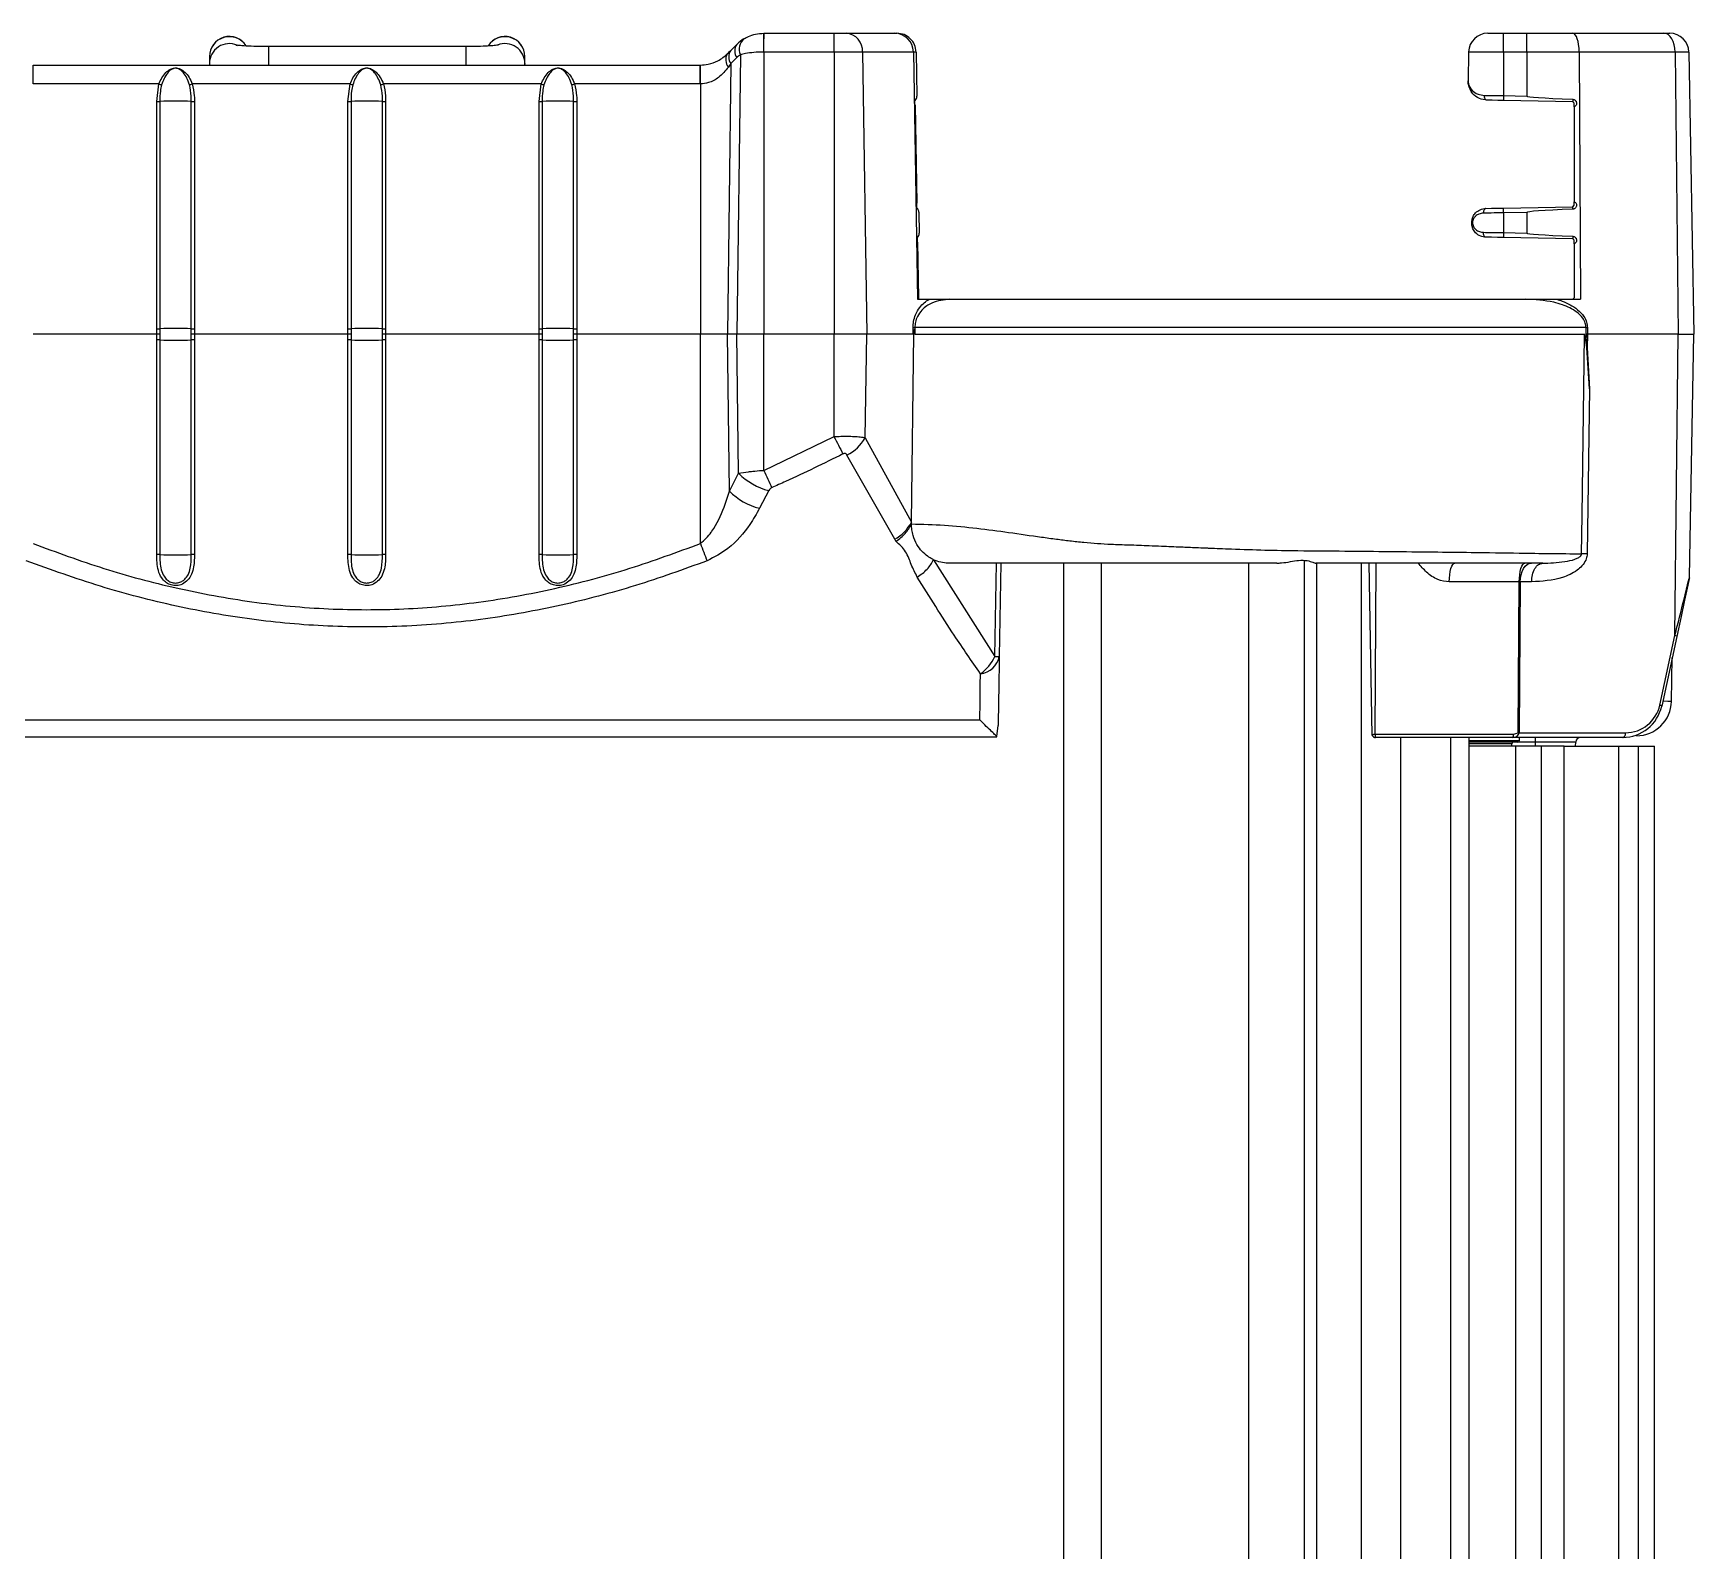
# Model space of a CAD drawing. Extents: x 7 to 135, y 1 to 99.
# Drawn here: x 56.15 to 61.36, y 25.24 to 30.01 of the extents above; entities that cross this region are included whole.
import ezdxf

# ---------------------------------------------------------------- set-up
doc = ezdxf.new("R2010")
doc.units = 0
doc.header["$MEASUREMENT"] = 0
doc.layers.add('OBJECT', color=7, linetype='CONTINUOUS')

msp = doc.modelspace()

# ---------------------------------------------------------------- linework, layer by layer
at = {"layer": 'OBJECT'}
for p, q in [((58.3389, 29.9525), (58.3576, 29.9712)), ((58.4425, 30.0064), (58.443, 30.0064)), ((58.443, 29.9474), (58.443, 30.0064)), ((58.443, 30.0064), (58.6628, 30.0064)), ((58.6628, 29.9474), (58.6628, 30.0064)), ((58.6628, 30.0064), (58.7009, 30.0064)), ((58.7009, 30.0064), (58.8528, 30.0064)), ((58.8528, 30.0064), (58.8602, 30.0064)), ((60.7147, 30.0064), (60.7643, 30.0064)), ((60.7643, 29.9474), (60.7643, 30.0064)), ((60.7643, 30.0064), (60.8372, 30.0064)), ((60.8372, 30.0064), (60.9817, 30.0064)), ((60.9817, 30.0064), (61.2675, 30.0064)), ((61.2675, 30.0064), (61.2858, 30.0064)), ((56.7026, 29.9335), (56.7026, 29.9331)), ((56.7026, 29.9331), (56.7026, 29.9114)), ((57.5076, 29.9644), (56.8876, 29.9644)), ((56.8876, 29.9644), (56.8876, 29.9064)), ((57.5076, 29.9644), (57.5076, 29.9064)), ((57.6926, 29.9331), (57.6926, 29.9335)), ((57.6926, 29.9114), (57.6926, 29.9331)), ((58.3576, 29.9298), (58.3389, 29.9111)), ((58.369, 29.9387), (58.3581, 29.0614)), ((58.443, 29.9474), (58.4418, 29.9474)), ((58.443, 29.9474), (58.443, 29.0614)), ((58.6628, 29.9474), (58.443, 29.9474)), ((58.6628, 29.9474), (58.6628, 29.0614)), ((58.7522, 29.9474), (58.6628, 29.9474)), ((58.7522, 29.9474), (58.7655, 29.0614)), ((58.9119, 29.9474), (58.7522, 29.9474)), ((58.9119, 29.9474), (58.9253, 29.1714)), ((58.9203, 29.9474), (58.9119, 29.9474)), ((58.9203, 29.9474), (58.9227, 29.8086)), ((60.6547, 29.9474), (60.6532, 29.8572)), ((60.7643, 29.9474), (60.6547, 29.9474)), ((60.7643, 29.9474), (60.7643, 29.8105)), ((60.8372, 29.9474), (60.7643, 29.9474)), ((61.0016, 29.9474), (60.8372, 29.9474)), ((60.8372, 29.9474), (60.8372, 29.8092)), ((61.0016, 29.9474), (61.0061, 29.1714)), ((61.3027, 29.9474), (61.0016, 29.9474)), ((61.3027, 29.9474), (61.3118, 29.0614)), ((61.3458, 29.9474), (61.3027, 29.9474)), ((61.3458, 29.9474), (61.3457, 29.9513)), ((61.3458, 29.9474), (61.3613, 29.0614)), ((56.1495, 29.8474), (56.1495, 29.9064)), ((56.1495, 29.9064), (58.2431, 29.9064)), ((56.7026, 29.9114), (56.7026, 29.9064)), ((56.7026, 29.9114), (56.7026, 29.9095)), ((57.6926, 29.9114), (57.6925, 29.9095)), ((57.6926, 29.9064), (57.6926, 29.9114)), ((58.2431, 29.8474), (58.2431, 29.9064)), ((58.3389, 29.9111), (58.3284, 29.0614)), ((58.3389, 29.9111), (58.3313, 29.9001)), ((56.5438, 29.8474), (56.1495, 29.8474)), ((56.5371, 29.7924), (56.5438, 29.8474)), ((57.1438, 29.8474), (56.6488, 29.8474)), ((57.1371, 29.7924), (57.1438, 29.8474)), ((57.7438, 29.8474), (57.2488, 29.8474)), ((57.7371, 29.7924), (57.7438, 29.8474)), ((58.2431, 29.8474), (57.8488, 29.8474)), ((58.2436, 29.8474), (58.2436, 29.0614)), ((56.5371, 29.0788), (56.5371, 29.7924)), ((56.547, 29.7926), (56.547, 29.079)), ((56.6456, 29.079), (56.6456, 29.7926)), ((56.6554, 29.7924), (56.6554, 29.0788)), ((57.1371, 29.0788), (57.1371, 29.7924)), ((57.147, 29.7926), (57.147, 29.079)), ((57.2456, 29.079), (57.2456, 29.7926)), ((57.2554, 29.7924), (57.2554, 29.0788)), ((57.7371, 29.0788), (57.7371, 29.7924)), ((57.747, 29.7926), (57.747, 29.079)), ((57.8456, 29.079), (57.8456, 29.7926)), ((57.8554, 29.7924), (57.8554, 29.0788)), ((58.9172, 29.7804), (58.9226, 29.4726)), ((60.9814, 29.7914), (60.764, 29.7952)), ((60.7643, 29.8105), (60.8372, 29.8092)), ((60.9863, 29.7864), (60.9814, 29.7914)), ((60.9863, 29.7756), (60.9863, 29.4776)), ((60.764, 29.4575), (60.9814, 29.4613)), ((60.9814, 29.4613), (60.9863, 29.4663)), ((58.9291, 29.4446), (58.9302, 29.3786)), ((60.8372, 29.444), (60.7643, 29.4427)), ((60.7643, 29.4427), (60.7643, 29.3805)), ((60.8372, 29.444), (60.8372, 29.3792)), ((58.9247, 29.3504), (58.9277, 29.1764)), ((60.9814, 29.3614), (60.764, 29.3652)), ((60.7643, 29.3805), (60.8372, 29.3792)), ((60.9863, 29.3564), (60.9814, 29.3614)), ((60.9863, 29.3456), (60.9863, 29.1764)), ((58.9253, 29.1714), (58.9613, 29.1714)), ((58.9277, 29.1764), (58.9281, 29.1714)), ((59.0265, 29.1714), (60.8332, 29.1714)), ((60.9314, 29.1714), (61.0061, 29.1714)), ((60.9863, 29.1764), (60.9813, 29.1714)), ((58.9114, 29.0614), (58.9112, 29.0829)), ((61.023, 29.0829), (58.9167, 29.0829)), ((58.9167, 29.0829), (58.917, 29.0614)), ((61.0233, 29.0614), (61.023, 29.0829)), ((61.0274, 29.0829), (61.0277, 29.0614)), ((56.5371, 29.0614), (56.149, 29.0614)), ((56.5371, 29.0614), (56.5371, 29.0788)), ((56.5371, 29.0439), (56.5371, 29.0614)), ((56.5371, 28.3703), (56.5371, 29.0439)), ((56.547, 29.079), (56.547, 29.0614)), ((56.547, 29.0614), (56.547, 29.0438)), ((56.547, 29.0438), (56.547, 28.3702)), ((56.6455, 29.0614), (56.6456, 29.079)), ((56.6456, 29.0438), (56.6455, 29.0614)), ((56.6456, 28.3702), (56.6456, 29.0438)), ((56.6554, 29.0788), (56.6554, 29.0614)), ((56.6554, 29.0614), (56.6554, 29.0439)), ((57.1371, 29.0614), (56.6554, 29.0614)), ((56.6554, 29.0439), (56.6554, 28.3703)), ((57.1371, 29.0614), (57.1371, 29.0788)), ((57.1371, 29.0439), (57.1371, 29.0614)), ((57.1371, 28.3703), (57.1371, 29.0439)), ((57.147, 29.079), (57.147, 29.0614)), ((57.147, 29.0614), (57.147, 29.0438)), ((57.147, 29.0438), (57.147, 28.3702)), ((57.2455, 29.0614), (57.2456, 29.079)), ((57.2456, 29.0438), (57.2455, 29.0614)), ((57.2456, 28.3702), (57.2456, 29.0438)), ((57.2554, 29.0788), (57.2554, 29.0614)), ((57.2554, 29.0614), (57.2554, 29.0439)), ((57.7371, 29.0614), (57.2554, 29.0614)), ((57.2554, 29.0439), (57.2554, 28.3703)), ((57.7371, 29.0614), (57.7371, 29.0788)), ((57.7371, 29.0439), (57.7371, 29.0614)), ((57.7371, 28.3703), (57.7371, 29.0439)), ((57.747, 29.079), (57.747, 29.0614)), ((57.747, 29.0614), (57.747, 29.0438)), ((57.747, 29.0438), (57.747, 28.3702)), ((57.8455, 29.0614), (57.8456, 29.079)), ((57.8456, 29.0438), (57.8455, 29.0614)), ((57.8456, 28.3702), (57.8456, 29.0438)), ((57.8554, 29.0788), (57.8554, 29.0614)), ((57.8554, 29.0614), (57.8554, 29.0439)), ((58.2436, 29.0614), (57.8554, 29.0614)), ((57.8554, 29.0439), (57.8554, 28.3703)), ((58.2436, 28.4048), (58.2436, 29.0614)), ((58.3284, 29.0614), (58.2436, 29.0614)), ((58.3581, 29.0614), (58.3284, 29.0614)), ((58.3345, 28.5696), (58.3284, 29.0614)), ((58.443, 29.0614), (58.3581, 29.0614)), ((58.3635, 28.6252), (58.3581, 29.0614)), ((58.6628, 29.0614), (58.443, 29.0614)), ((58.443, 28.6344), (58.443, 29.0614)), ((58.6628, 28.7403), (58.6628, 29.0614)), ((58.7655, 29.0614), (58.6628, 29.0614)), ((58.7606, 28.7368), (58.7655, 29.0614)), ((58.9114, 29.0614), (58.7655, 29.0614)), ((58.917, 29.0614), (61.0185, 29.0614)), ((61.0277, 29.0614), (61.0271, 29.0186)), ((61.3118, 29.0614), (61.0277, 29.0614)), ((61.3021, 28.1165), (61.3118, 29.0614)), ((61.3118, 29.0614), (61.3613, 29.0614)), ((61.348, 28.2996), (61.3613, 29.0614)), ((61.0271, 29.0186), (61.0337, 28.8901)), ((61.0337, 28.8901), (61.0267, 28.3728)), ((58.443, 28.6344), (58.6628, 28.7403)), ((58.7606, 28.7368), (58.9062, 28.4723)), ((58.8532, 28.4182), (58.7035, 28.6826)), ((58.3345, 28.5696), (58.3635, 28.6252)), ((58.4584, 28.571), (58.429, 28.5154)), ((58.9061, 28.4662), (58.9062, 28.4723)), ((58.8573, 28.412), (58.8532, 28.4182)), ((58.9751, 28.354), (59.1672, 28.0505)), ((59.1672, 28.0505), (59.1723, 28.3434)), ((59.1867, 28.3434), (59.1816, 28.0505)), ((59.3837, 12.7794), (59.3837, 28.3434)), ((59.502, 12.7794), (59.502, 28.3434)), ((59.9644, 13.4161), (59.9644, 28.3434)), ((60.1394, 13.5218), (60.1394, 28.3514)), ((60.1781, 13.5061), (60.1781, 28.3434)), ((60.3188, 12.7794), (60.3188, 28.3434)), ((60.3418, 28.3434), (60.3512, 27.8027)), ((60.3616, 27.8062), (60.3644, 28.3434)), ((60.8135, 28.2844), (60.5939, 28.2844)), ((60.8097, 27.8111), (60.8135, 28.2844)), ((60.8164, 28.2844), (60.8127, 27.8111)), ((60.8522, 28.2844), (60.8164, 28.2844)), ((61.2547, 27.8978), (61.3021, 28.1165)), ((61.308, 28.1136), (61.2605, 27.8949)), ((61.2912, 27.9094), (61.2936, 28.0473)), ((55.2718, 27.8514), (59.1207, 27.8514)), ((59.1736, 27.7995), (59.1779, 27.8342)), ((55.2301, 27.7979), (59.1724, 27.7979)), ((55.2314, 27.7977), (59.1702, 27.7977)), ((60.3616, 27.8062), (60.7952, 27.8062)), ((60.7922, 27.7964), (60.3621, 27.7964)), ((60.4418, 12.7794), (60.4418, 27.7964)), ((60.5989, 12.7794), (60.5989, 27.7964)), ((60.6567, 12.7794), (60.6567, 27.7964)), ((60.6567, 27.7864), (60.8143, 27.7864)), ((60.8093, 27.7814), (60.6567, 27.7814)), ((61.1384, 27.7964), (60.7922, 27.7964)), ((60.7952, 27.8062), (60.8097, 27.8111)), ((60.8642, 27.7819), (60.8115, 27.7819)), ((60.8127, 27.8111), (61.1472, 27.8111)), ((60.8143, 27.7864), (60.8143, 27.7964)), ((60.9908, 27.7819), (60.8642, 27.7819)), ((60.8642, 27.7694), (60.8642, 27.7819)), ((60.9904, 27.7694), (60.9908, 27.7819)), ((60.7907, 27.7766), (60.6567, 27.7766)), ((60.8032, 27.7694), (60.6567, 27.7694)), ((60.7904, 27.7694), (60.7907, 27.7766)), ((60.8032, 12.7894), (60.8032, 27.7694)), ((60.8838, 27.7694), (60.8032, 27.7694)), ((60.8838, 12.7894), (60.8838, 27.7694)), ((60.954, 27.7694), (60.8838, 27.7694)), ((60.954, 12.7894), (60.954, 27.7694)), ((60.954, 27.7694), (61.1257, 27.7694)), ((61.1257, 12.7894), (61.1257, 27.7694)), ((61.1257, 27.7694), (61.188, 27.7694)), ((61.188, 12.7894), (61.188, 27.7694)), ((61.188, 27.7694), (61.238, 27.7694)), ((61.238, 12.7894), (61.238, 27.7694))]:
    msp.add_line(p, q, dxfattribs=at)
at = {"layer": 'OBJECT', "flags": 128}
for points in [[(61.3027, 29.9474), (61.3019, 29.959), (61.2999, 29.97), (61.2966, 29.9802), (61.2922, 29.9892), (61.2869, 29.9965), (61.2808, 30.0019), (61.2743, 30.0052), (61.2675, 30.0064)], [(58.3279, 29.9415), (58.3317, 29.9453), (58.3353, 29.9489), (58.3389, 29.9525)], [(58.2436, 29.8474), (58.2435, 29.859), (58.2435, 29.87), (58.2435, 29.8802), (58.2434, 29.8892), (58.2434, 29.8965), (58.2434, 29.9019), (58.2434, 29.9052), (58.2434, 29.9064)], [(60.7121, 29.7961), (60.7105, 29.7965), (60.709, 29.7974), (60.7077, 29.7988), (60.7065, 29.8007), (60.7055, 29.803), (60.7048, 29.8056), (60.7044, 29.8085), (60.7043, 29.8114)], [(60.764, 29.7952), (60.7459, 29.7956), (60.7284, 29.7959), (60.7121, 29.7961)], [(60.7086, 29.4565), (60.7071, 29.4562), (60.7056, 29.4554), (60.7043, 29.454), (60.7031, 29.4522), (60.7022, 29.4499), (60.7014, 29.4474), (60.701, 29.4446), (60.7009, 29.4418)], [(60.7086, 29.4565), (60.726, 29.4568), (60.7446, 29.4571), (60.764, 29.4575)], [(60.7086, 29.3662), (60.7071, 29.3665), (60.7056, 29.3674), (60.7042, 29.3688), (60.7031, 29.3707), (60.7021, 29.3731), (60.7014, 29.3757), (60.701, 29.3785), (60.701, 29.3815)], [(60.764, 29.3652), (60.7447, 29.3656), (60.726, 29.3659), (60.7086, 29.3662)], [(58.9062, 28.4723), (58.9135, 29.0614), (58.9137, 29.0763)], [(61.0092, 28.3728), (61.0108, 28.4928), (61.0173, 28.9727), (61.0185, 29.0614)], [(60.5939, 28.2844), (60.5943, 28.296), (60.5953, 28.307), (60.597, 28.3172), (60.5992, 28.3262), (60.6019, 28.3335), (60.6049, 28.3389), (60.6082, 28.3422), (60.6116, 28.3434)], [(60.8135, 28.2844), (60.8139, 28.296), (60.8149, 28.307), (60.8166, 28.3172), (60.8188, 28.3262), (60.8214, 28.3335), (60.8244, 28.3389), (60.8277, 28.3422), (60.8311, 28.3434)], [(60.8164, 28.2844), (60.8172, 28.296), (60.8193, 28.307), (60.8226, 28.3172), (60.8269, 28.3262), (60.8323, 28.3335), (60.8383, 28.3389), (60.8449, 28.3422), (60.8517, 28.3434)], [(61.3476, 28.2967), (61.3459, 28.2887), (61.3408, 28.2652), (61.3325, 28.227), (61.3214, 28.1758), (61.308, 28.1136)], [(61.2912, 27.9094), (61.2881, 27.9095), (61.2793, 27.9096), (61.2658, 27.9099), (61.2638, 27.9099)], [(60.7952, 27.8062), (60.7951, 27.8043), (60.7949, 27.8024), (60.7947, 27.8007), (60.7943, 27.7992), (60.7938, 27.798), (60.7933, 27.7971), (60.7928, 27.7965), (60.7922, 27.7964)], [(61.1384, 27.7964), (61.1401, 27.7966), (61.1417, 27.7975), (61.1432, 27.7988), (61.1446, 27.8007), (61.1457, 27.8029), (61.1465, 27.8054), (61.147, 27.8082), (61.1472, 27.8111)]]:
    msp.add_lwpolyline(points, dxfattribs=at)
at = {"layer": 'OBJECT'}
for centre, radius, start, end in [((56.7651, 29.9335), 0.0625, 32.5039, 180), ((56.7651, 29.9329), 0.0625, 33.0728, 179.8484), ((56.765, 29.9112), 0.0625, 66.8411, 179.8562), ((57.6301, 29.9335), 0.0625, 0, 147.6242), ((57.63, 29.9329), 0.0625, 0.1516, 147.0221), ((57.6301, 29.9112), 0.0625, 0.1175, 111.7774), ((58.3875, 29.9505), 0.0364, 145.3295, 214.6884), ((58.4425, 29.8864), 0.12, 121.225, 135), ((58.4083, 29.9563), 0.043, 130.5531, 204.0699), ((59.7474, 29.962), 1.3056, 178.0518, 180.6392), ((58.6963, 29.9505), 0.056, 356.7838, 85.2971), ((60.7147, 29.9464), 0.06, 90, 179), ((61.2858, 29.9464), 0.06, 1, 90), ((58.3588, 29.9232), 0.0359, 149.3473, 219.9081), ((58.3688, 29.9318), 0.0364, 145.33, 214.6878), ((58.4001, 29.8874), 0.06, 121.225, 135), ((58.2431, 30.0264), 0.12, 270, 270.1592), ((56.6442, 30.1378), 0.3073, 250.916, 252.6341), ((56.5483, 30.1378), 0.3073, 287.3659, 289.084), ((57.2443, 30.1381), 0.3076, 250.9167, 252.6333), ((57.1484, 30.1375), 0.307, 287.3652, 289.0848), ((57.8443, 30.1381), 0.3076, 250.9167, 252.6333), ((57.7484, 30.1375), 0.307, 287.3652, 289.0848), ((58.2431, 30.0274), 0.18, 270, 270.1592), ((56.539, 29.9996), 0.2072, 269.4816, 272.2091), ((56.5963, 28.3473), 1.4461, 88.0463, 91.9537), ((56.6536, 29.9996), 0.2072, 267.791, 270.5183), ((57.139, 29.9996), 0.2072, 269.4816, 272.2091), ((57.1963, 28.3473), 1.4461, 88.0463, 91.9537), ((57.2536, 29.9996), 0.2072, 267.7909, 270.5183), ((57.739, 29.9996), 0.2072, 269.4816, 272.2092), ((57.7963, 28.3473), 1.4461, 88.0463, 91.9537), ((57.8536, 29.9996), 0.2072, 267.791, 270.5183), ((75.5533, 29.5493), 14.7913, 178.98815, 179.04727), ((64.8624, 29.7295), 3.8815, 178.975, 179.0861), ((47.9209, 29.2221), 12.8453, 0.9843, 1.05004), ((56.1993, 29.3717), 4.7829, 0.9884, 1.0732), ((75.486, 29.1204), 14.724, 178.98801, 179.0474), ((64.8315, 29.3), 3.8506, 178.9743, 179.0862), ((58.9139, 29.4819), 0.399, 269.6034, 270.3966), ((61.0252, 29.4486), 0.3657, 269.6555, 270.3445), ((56.5391, 29.2781), 0.1993, 269.428, 272.2627), ((56.539, 28.8367), 0.2072, 87.7909, 90.5184), ((56.5963, 27.6337), 1.4461, 88.0463, 91.9537), ((56.5963, 30.489), 1.4461, 268.0463, 271.9537), ((56.6534, 29.2782), 0.1993, 267.7374, 270.5719), ((56.6536, 28.8367), 0.2072, 89.4817, 92.209), ((57.1391, 29.2781), 0.1993, 269.428, 272.2627), ((57.139, 28.8367), 0.2072, 87.7909, 90.5184), ((57.1963, 27.6337), 1.4461, 88.0463, 91.9537), ((57.1963, 30.489), 1.4461, 268.0463, 271.9537), ((57.2534, 29.2782), 0.1993, 267.7374, 270.5719), ((57.2536, 28.8367), 0.2072, 89.4817, 92.2091), ((57.7391, 29.2781), 0.1993, 269.428, 272.2628), ((57.739, 28.8368), 0.2072, 87.7908, 90.5184), ((57.7963, 27.6337), 1.4461, 88.0463, 91.9537), ((57.7963, 30.489), 1.4461, 268.0463, 271.9537), ((57.8534, 29.2782), 0.1994, 267.7374, 270.5718), ((57.8536, 28.8367), 0.2072, 89.4817, 92.209), ((67.4924, 33.2981), 9.9366, 207.30239, 207.65448), ((58.6451, 28.8014), 0.1324, 296.1943, 330.7873), ((58.5114, 28.774), 0.2098, 225.1883, 255.3828), ((68.8357, 33.2739), 11.3813, 204.05718, 204.3562), ((58.4824, 28.7181), 0.2096, 225.1203, 255.2629), ((58.7909, 28.532), 0.1298, 298.6802, 332.6177), ((70.148, 33.0395), 12.7749, 201.27235, 201.53333), ((56.5391, 28.171), 0.1993, 87.7373, 90.572), ((56.5963, 29.8154), 1.4461, 268.0463, 271.9537), ((56.6534, 28.171), 0.1993, 89.4281, 92.2626), ((57.1391, 28.171), 0.1993, 87.7373, 90.572), ((57.1963, 29.8154), 1.4461, 268.0463, 271.9537), ((57.2534, 28.171), 0.1993, 89.4281, 92.2626), ((57.7391, 28.171), 0.1993, 87.7372, 90.572), ((57.7963, 29.8154), 1.4461, 268.0463, 271.9537), ((57.8534, 28.171), 0.1994, 89.4282, 92.2626), ((61.333, 28.2999), 0.015, 347.77, 359), ((61.3008, 28.1067), 0.00992, 44.2557, 82.6971), ((59.0518, 28.1004), 0.1257, 304.0669, 336.587), ((59.115, 28.0639), 0.068, 276.1518, 348.5932), ((59.1744, 28.3632), 0.3128, 268.6762, 271.3238), ((61.1384, 27.9214), 0.125, 270, 347.77), ((61.1472, 27.9211), 0.11, 270, 347.77), ((61.1812, 27.9114), 0.11, 270, 359), ((61.2535, 27.888), 0.0099, 44.2402, 82.7494), ((60.7957, 27.7764), 0.005, 90, 177), ((60.8093, 27.7864), 0.005, 270, 0), ((60.8112, 28.1916), 0.3805, 269.7793, 270.2207), ((60.6594, 27.7854), 0.2048, 359.0096, 3.0613), ((60.9283, 27.7968), 0.015, 181, 182), ((60.9256, 27.7967), 0.0123, 180.9209, 182.1478), ((61.0058, 27.7814), 0.015, 90, 178)]:
    msp.add_arc(centre, radius, start, end, dxfattribs=at)
for centre, major_axis, ratio, start_param, end_param in [((58.8528, 29.9464), (0, 0.06), 0.985489, 4.729842, 6.283185), ((60.9817, 29.9464), (0, 0.06), 0.331503, 4.729842, 6.283185), ((58.9078, 29.8034), (0.0112, 0.0137), 0.717761, 4.67048, 5.580074), ((61.8539, 29.7912), (1.0167, -0.018), 0.014749, 3.141856, 3.681169), ((58.914, 29.4493), (-0.0117, 0.0133), 0.717763, 3.844681, 4.753594), ((61.8539, 29.4615), (1.0167, 0.0175), 0.014749, 2.602113, 3.141341), ((58.9153, 29.3734), (0.0112, 0.0137), 0.717761, 4.671349, 5.580074), ((61.8539, 29.3612), (1.0167, -0.018), 0.014749, 3.141856, 3.681063), ((60.8105, 28.2834), (0.01, 0.0005), 0.094651, 0.93715, 1.266461), ((60.792, 27.8114), (0.0207, -0.0003), 0.726184, 4.734756, 6.288099)]:
    msp.add_ellipse(centre, major_axis=major_axis, ratio=ratio, start_param=start_param, end_param=end_param, dxfattribs=at)
for points, knots in [([(56.8876, 29.9644), (56.8811, 29.9644), (56.8622, 29.9645), (56.8322, 29.9653), (56.8048, 29.9669), (56.79, 29.9684), (56.7851, 29.9693), (56.7857, 29.9692), (56.7874, 29.9689), (56.7893, 29.9681), (56.7893, 29.9681)], [0, 0, 0, 0, 0.122438, 0.357246, 0.589294, 0.773705, 0.873863, 0.943173, 0.999435, 1, 1, 1, 1]), ([(57.6095, 29.9692), (57.6096, 29.9692), (57.61, 29.9693), (57.6074, 29.9688), (57.5995, 29.9678), (57.5818, 29.9663), (57.5539, 29.965), (57.527, 29.9644), (57.5112, 29.9644), (57.5076, 29.9644)], [0, 0, 0, 0, 0.009058, 0.09706, 0.230847, 0.427282, 0.667618, 0.923653, 1, 1, 1, 1]), ([(58.3803, 29.989), (58.3848, 29.9915), (58.3959, 29.9976), (58.4169, 30.0047), (58.4338, 30.0058), (58.4425, 30.0064)], [0, 0, 0, 0, 0.245831, 0.611232, 1, 1, 1, 1]), ([(58.9203, 29.9474), (58.9193, 29.9552), (58.9172, 29.9707), (58.9033, 29.9901), (58.8836, 30.0037), (58.8681, 30.0055), (58.8603, 30.0064)], [0, 0, 0, 0, 0.250008, 0.500001, 0.749997, 1, 1, 1, 1]), ([(60.8372, 29.9474), (60.8372, 29.9552), (60.8372, 29.9707), (60.8372, 29.9901), (60.8372, 30.0037), (60.8372, 30.0055), (60.8372, 30.0064)], [0, 0, 0, 0, 0.250006, 0.500012, 0.749999, 1, 1, 1, 1]), ([(58.2434, 29.9064), (58.2516, 29.9069), (58.2717, 29.9083), (58.3028, 29.9201), (58.3189, 29.9338), (58.3279, 29.9415)], [0, 0, 0, 0, 0.2314319, 0.5647069, 1, 1, 1, 1]), ([(58.4418, 29.9474), (58.4316, 29.9471), (58.4115, 29.9466), (58.3866, 29.9429), (58.3741, 29.9399), (58.369, 29.9387)], [0, 0, 0, 0, 0.377152, 0.741769, 1, 1, 1, 1]), ([(56.5438, 29.8474), (56.5467, 29.8538), (56.5528, 29.8671), (56.5651, 29.883), (56.5764, 29.892), (56.5863, 29.8961), (56.5927, 29.8974), (56.5987, 29.8974), (56.6051, 29.8964), (56.6148, 29.8928), (56.6265, 29.8839), (56.6392, 29.8683), (56.6455, 29.8544), (56.6488, 29.8474)], [0, 0, 0, 0, 0.128459, 0.265198, 0.392988, 0.437147, 0.483316, 0.514866, 0.545911, 0.602368, 0.724257, 0.859505, 1, 1, 1, 1]), ([(56.64, 29.8445), (56.6373, 29.8519), (56.6322, 29.8661), (56.6216, 29.8823), (56.612, 29.8915), (56.6038, 29.8953), (56.5984, 29.8964), (56.5934, 29.8963), (56.59, 29.8955), (56.5864, 29.8942), (56.5795, 29.8907), (56.5701, 29.8813), (56.5599, 29.865), (56.5549, 29.8512), (56.5525, 29.8445)], [0, 0, 0, 0, 0.147739, 0.286547, 0.407209, 0.459794, 0.487158, 0.514362, 0.551097, 0.555602, 0.597246, 0.724145, 0.86479, 1, 1, 1, 1]), ([(57.1438, 29.8474), (57.1467, 29.8538), (57.1528, 29.8671), (57.1651, 29.883), (57.1764, 29.892), (57.1863, 29.8961), (57.1927, 29.8974), (57.1987, 29.8974), (57.2051, 29.8964), (57.2148, 29.8928), (57.2265, 29.8839), (57.2392, 29.8683), (57.2455, 29.8544), (57.2488, 29.8474)], [0, 0, 0, 0, 0.12846, 0.265199, 0.392988, 0.437147, 0.483316, 0.514865, 0.545911, 0.602369, 0.724257, 0.859505, 1, 1, 1, 1]), ([(57.24, 29.8445), (57.2373, 29.8519), (57.2322, 29.8661), (57.2216, 29.8823), (57.212, 29.8915), (57.2038, 29.8953), (57.1984, 29.8964), (57.1934, 29.8963), (57.19, 29.8955), (57.1864, 29.8942), (57.1795, 29.8907), (57.1701, 29.8813), (57.1599, 29.865), (57.1549, 29.8512), (57.1525, 29.8445)], [0, 0, 0, 0, 0.147739, 0.286547, 0.407208, 0.459794, 0.487158, 0.514363, 0.551096, 0.555603, 0.597246, 0.724145, 0.86479, 1, 1, 1, 1]), ([(57.7438, 29.8474), (57.7467, 29.8538), (57.7528, 29.8671), (57.7651, 29.883), (57.7764, 29.892), (57.7863, 29.8961), (57.7927, 29.8974), (57.7987, 29.8974), (57.8051, 29.8964), (57.8148, 29.8928), (57.8265, 29.8839), (57.8392, 29.8683), (57.8455, 29.8544), (57.8488, 29.8474)], [0, 0, 0, 0, 0.12846, 0.265199, 0.392989, 0.437148, 0.483316, 0.514866, 0.54591, 0.602369, 0.724258, 0.859505, 1, 1, 1, 1]), ([(57.84, 29.8445), (57.8373, 29.8519), (57.8322, 29.8661), (57.8216, 29.8823), (57.812, 29.8915), (57.8038, 29.8953), (57.7984, 29.8964), (57.7934, 29.8963), (57.79, 29.8955), (57.7864, 29.8942), (57.7795, 29.8907), (57.7701, 29.8813), (57.7599, 29.865), (57.7549, 29.8512), (57.7525, 29.8445)], [0, 0, 0, 0, 0.147739, 0.286547, 0.407208, 0.459794, 0.487158, 0.514363, 0.551096, 0.555602, 0.597246, 0.724145, 0.86479, 1, 1, 1, 1]), ([(58.3313, 29.9001), (58.3219, 29.8886), (58.3054, 29.8683), (58.273, 29.8502), (58.2521, 29.8482), (58.2436, 29.8474)], [0, 0, 0, 0, 0.439142, 0.770765, 1, 1, 1, 1]), ([(56.5525, 29.8445), (56.551, 29.838), (56.547, 29.821), (56.547, 29.8034), (56.547, 29.7926)], [0, 0, 0, 0, 0.382887, 1, 1, 1, 1]), ([(56.6456, 29.7926), (56.6456, 29.7981), (56.6456, 29.8156), (56.6423, 29.8328), (56.64, 29.8445)], [0, 0, 0, 0, 0.318593, 1, 1, 1, 1]), ([(56.6488, 29.8474), (56.6515, 29.8349), (56.6554, 29.8167), (56.6554, 29.7981), (56.6554, 29.7924)], [0, 0, 0, 0, 0.6904, 1, 1, 1, 1]), ([(57.1525, 29.8445), (57.151, 29.838), (57.147, 29.821), (57.147, 29.8034), (57.147, 29.7926)], [0, 0, 0, 0, 0.382887, 1, 1, 1, 1]), ([(57.2456, 29.7926), (57.2456, 29.7981), (57.2456, 29.8156), (57.2423, 29.8328), (57.24, 29.8445)], [0, 0, 0, 0, 0.318593, 1, 1, 1, 1]), ([(57.2488, 29.8474), (57.2515, 29.8349), (57.2554, 29.8167), (57.2554, 29.7981), (57.2554, 29.7924)], [0, 0, 0, 0, 0.6904, 1, 1, 1, 1]), ([(57.7525, 29.8445), (57.751, 29.838), (57.747, 29.821), (57.747, 29.8034), (57.747, 29.7926)], [0, 0, 0, 0, 0.382887, 1, 1, 1, 1]), ([(57.8456, 29.7926), (57.8456, 29.7981), (57.8456, 29.8156), (57.8423, 29.8328), (57.84, 29.8445)], [0, 0, 0, 0, 0.318593, 1, 1, 1, 1]), ([(57.8488, 29.8474), (57.8515, 29.8349), (57.8554, 29.8167), (57.8554, 29.7981), (57.8554, 29.7924)], [0, 0, 0, 0, 0.6904, 1, 1, 1, 1]), ([(60.6532, 29.8572), (60.6532, 29.8571), (60.6532, 29.8566), (60.6532, 29.8536), (60.6544, 29.843), (60.6625, 29.828), (60.6813, 29.8144), (60.6972, 29.8123), (60.7043, 29.8114)], [0, 0, 0, 0, 0.003431, 0.026391, 0.142295, 0.515112, 0.783764, 1, 1, 1, 1]), ([(60.7121, 29.7961), (60.704, 29.7973), (60.686, 29.8), (60.664, 29.818), (60.6549, 29.8375), (60.6533, 29.8512), (60.6532, 29.855), (60.6532, 29.8565), (60.6532, 29.8571), (60.6532, 29.8572)], [0, 0, 0, 0, 0.222918, 0.492003, 0.859913, 0.946415, 0.979324, 0.996879, 1, 1, 1, 1]), ([(58.9172, 29.7804), (58.9171, 29.7811), (58.917, 29.7824), (58.9169, 29.785), (58.9169, 29.7878), (58.9169, 29.7905), (58.9169, 29.7927), (58.917, 29.7943), (58.9171, 29.7946), (58.9172, 29.7948)], [0, 0, 0, 0, 0.141766, 0.283509, 0.425115, 0.566674, 0.708283, 0.850207, 1, 1, 1, 1]), ([(60.7043, 29.8114), (60.7133, 29.8113), (60.732, 29.811), (60.7532, 29.8107), (60.7643, 29.8105)], [0, 0, 0, 0, 0.480225, 1, 1, 1, 1]), ([(60.9815, 29.799), (60.9829, 29.7988), (60.9856, 29.7984), (60.9892, 29.7961), (60.9919, 29.7929), (60.9933, 29.7889), (60.9934, 29.7847), (60.992, 29.7807), (60.9895, 29.7775), (60.9873, 29.7762), (60.9863, 29.7756)], [0, 0, 0, 0, 0.127202, 0.254407, 0.381572, 0.50863, 0.635615, 0.762569, 0.88954, 1, 1, 1, 1]), ([(60.9863, 29.7756), (60.9863, 29.7776), (60.9863, 29.7809), (60.9863, 29.7836), (60.9863, 29.7852), (60.9863, 29.786), (60.9863, 29.7864), (60.9863, 29.7864)], [0, 0, 0, 0, 0.4455976, 0.7167779, 0.8538235, 0.9910138, 1, 1, 1, 1]), ([(58.9231, 29.4583), (58.923, 29.4584), (58.9229, 29.4587), (58.9228, 29.4602), (58.9226, 29.4624), (58.9225, 29.4651), (58.9225, 29.4679), (58.9225, 29.4706), (58.9225, 29.4719), (58.9226, 29.4726)], [0, 0, 0, 0, 0.142357, 0.284782, 0.427161, 0.569107, 0.710802, 0.852255, 1, 1, 1, 1]), ([(60.7086, 29.3662), (60.7031, 29.3669), (60.6909, 29.3685), (60.6769, 29.3785), (60.6684, 29.391), (60.6648, 29.4024), (60.664, 29.4122), (60.6651, 29.4218), (60.6689, 29.4325), (60.6768, 29.4438), (60.6902, 29.4539), (60.7024, 29.4556), (60.7086, 29.4565)], [0, 0, 0, 0, 0.120903, 0.263874, 0.372965, 0.447257, 0.506914, 0.566519, 0.636798, 0.735127, 0.863719, 1, 1, 1, 1]), ([(60.9863, 29.4776), (60.9875, 29.4769), (60.9898, 29.4754), (60.9923, 29.4719), (60.9934, 29.4679), (60.9932, 29.4637), (60.9916, 29.4598), (60.9888, 29.4567), (60.9853, 29.4547), (60.9827, 29.4544), (60.9815, 29.4542)], [0, 0, 0, 0, 0.1270582, 0.2542011, 0.3812144, 0.5082267, 0.6351829, 0.7621222, 0.8892146, 1, 1, 1, 1]), ([(60.9863, 29.4663), (60.9863, 29.4663), (60.9863, 29.4667), (60.9863, 29.4676), (60.9863, 29.4692), (60.9863, 29.4721), (60.9863, 29.4755), (60.9863, 29.4776)], [0, 0, 0, 0, 0.0089863, 0.1461639, 0.2832319, 0.5544372, 1, 1, 1, 1]), ([(60.7009, 29.4418), (60.6961, 29.4412), (60.6868, 29.44), (60.6768, 29.4335), (60.6707, 29.426), (60.6677, 29.4189), (60.6668, 29.4122), (60.6674, 29.4054), (60.6704, 29.3976), (60.677, 29.3895), (60.6874, 29.383), (60.6967, 29.382), (60.701, 29.3815)], [0, 0, 0, 0, 0.14513, 0.280768, 0.378372, 0.442215, 0.492855, 0.543523, 0.611103, 0.720066, 0.871583, 1, 1, 1, 1]), ([(60.7643, 29.4427), (60.7541, 29.4426), (60.7317, 29.4422), (60.7118, 29.4419), (60.7009, 29.4418)], [0, 0, 0, 0, 0.453626, 1, 1, 1, 1]), ([(58.9247, 29.3504), (58.9246, 29.3511), (58.9246, 29.3524), (58.9245, 29.355), (58.9244, 29.3578), (58.9244, 29.3605), (58.9245, 29.3627), (58.9246, 29.3643), (58.9246, 29.3646), (58.9247, 29.3648)], [0, 0, 0, 0, 0.141621, 0.283366, 0.425056, 0.566442, 0.708084, 0.849965, 1, 1, 1, 1]), ([(60.701, 29.3815), (60.7099, 29.3813), (60.7297, 29.381), (60.7521, 29.3807), (60.7643, 29.3805)], [0, 0, 0, 0, 0.454596, 1, 1, 1, 1]), ([(60.9815, 29.369), (60.9829, 29.3688), (60.9856, 29.3684), (60.9892, 29.3661), (60.9919, 29.3629), (60.9933, 29.3589), (60.9934, 29.3547), (60.992, 29.3507), (60.9895, 29.3475), (60.9873, 29.3462), (60.9863, 29.3456)], [0, 0, 0, 0, 0.127184, 0.254385, 0.38153, 0.508569, 0.635606, 0.76254, 0.889502, 1, 1, 1, 1]), ([(60.9863, 29.3456), (60.9863, 29.3476), (60.9863, 29.3509), (60.9863, 29.3536), (60.9863, 29.3552), (60.9863, 29.356), (60.9863, 29.3564), (60.9863, 29.3564)], [0, 0, 0, 0, 0.445618, 0.716782, 0.853829, 0.991085, 1, 1, 1, 1]), ([(58.9112, 29.0829), (58.9115, 29.0894), (58.9121, 29.1037), (58.9191, 29.1263), (58.935, 29.1532), (58.951, 29.1643), (58.9613, 29.1714)], [0, 0, 0, 0, 0.136597, 0.302554, 0.553078, 1, 1, 1, 1]), ([(59.0265, 29.1714), (59.0075, 29.1695), (58.977, 29.1665), (58.9424, 29.1437), (58.9254, 29.1209), (58.9177, 29.1011), (58.917, 29.0885), (58.9167, 29.0829)], [0, 0, 0, 0, 0.43641, 0.695806, 0.837014, 0.927407, 1, 1, 1, 1]), ([(58.9613, 29.1714), (58.9665, 29.1714), (58.9857, 29.1714), (59.0095, 29.1714), (59.0264, 29.1714), (59.0265, 29.1714)], [0, 0, 0, 0, 0.268858, 0.992219, 1, 1, 1, 1]), ([(61.023, 29.0829), (61.0225, 29.0877), (61.0212, 29.0986), (61.0111, 29.116), (60.9876, 29.1379), (60.9557, 29.1524), (60.902, 29.1681), (60.8629, 29.1699), (60.8332, 29.1714)], [0, 0, 0, 0, 0.052007, 0.118087, 0.227957, 0.453201, 0.585037, 1, 1, 1, 1]), ([(60.8332, 29.1714), (60.8335, 29.1714), (60.8579, 29.1714), (60.8889, 29.1714), (60.9235, 29.1714), (60.9314, 29.1714)], [0, 0, 0, 0, 0.0076924, 0.7741937, 1, 1, 1, 1]), ([(60.9314, 29.1714), (60.937, 29.1695), (60.9595, 29.1621), (60.9899, 29.1466), (61.0149, 29.1211), (61.0255, 29.1009), (61.0268, 29.0885), (61.0274, 29.0829)], [0, 0, 0, 0, 0.136765, 0.552551, 0.76229, 0.893565, 1, 1, 1, 1]), ([(56.547, 29.0614), (56.5469, 29.0614), (56.5467, 29.0614), (56.5457, 29.0614), (56.5435, 29.0614), (56.5405, 29.0614), (56.5383, 29.0614), (56.5371, 29.0614)], [0, 0, 0, 0, 0.047802, 0.277776, 0.51853, 0.759259, 1, 1, 1, 1]), ([(56.6554, 29.0614), (56.6543, 29.0614), (56.652, 29.0614), (56.649, 29.0614), (56.6468, 29.0614), (56.6458, 29.0614), (56.6456, 29.0614), (56.6455, 29.0614)], [0, 0, 0, 0, 0.240741, 0.48147, 0.722224, 0.952198, 1, 1, 1, 1]), ([(57.147, 29.0614), (57.1469, 29.0614), (57.1467, 29.0614), (57.1457, 29.0614), (57.1435, 29.0614), (57.1405, 29.0614), (57.1383, 29.0614), (57.1371, 29.0614)], [0, 0, 0, 0, 0.047801, 0.277779, 0.518524, 0.759261, 1, 1, 1, 1]), ([(57.2554, 29.0614), (57.2543, 29.0614), (57.252, 29.0614), (57.249, 29.0614), (57.2468, 29.0614), (57.2458, 29.0614), (57.2456, 29.0614), (57.2455, 29.0614)], [0, 0, 0, 0, 0.240742, 0.481464, 0.722226, 0.952198, 1, 1, 1, 1]), ([(57.747, 29.0614), (57.7469, 29.0614), (57.7467, 29.0614), (57.7457, 29.0614), (57.7435, 29.0614), (57.7405, 29.0614), (57.7383, 29.0614), (57.7371, 29.0614)], [0, 0, 0, 0, 0.047802, 0.277784, 0.518535, 0.759277, 1, 1, 1, 1]), ([(57.8554, 29.0614), (57.8543, 29.0614), (57.852, 29.0614), (57.849, 29.0614), (57.8468, 29.0614), (57.8458, 29.0614), (57.8456, 29.0614), (57.8455, 29.0614)], [0, 0, 0, 0, 0.240722, 0.481462, 0.722225, 0.952198, 1, 1, 1, 1]), ([(58.9137, 29.0763), (58.9135, 29.0746), (58.9133, 29.0718), (58.9129, 29.0682), (58.9126, 29.0658), (58.9124, 29.0642), (58.9122, 29.0632), (58.912, 29.0624), (58.9118, 29.0619), (58.9117, 29.0616), (58.9116, 29.0614), (58.9115, 29.0614), (58.9114, 29.0614)], [0, 0, 0, 0, 0.324788, 0.543093, 0.690232, 0.789767, 0.857541, 0.903917, 0.948043, 0.967746, 0.987641, 1, 1, 1, 1]), ([(58.917, 29.0614), (58.9169, 29.0614), (58.9168, 29.0614), (58.9166, 29.0615), (58.9161, 29.0622), (58.9151, 29.0654), (58.9144, 29.0702), (58.9139, 29.0745), (58.9137, 29.0763)], [0, 0, 0, 0, 0.011444, 0.026611, 0.054765, 0.176249, 0.65593, 1, 1, 1, 1]), ([(61.0337, 28.8901), (61.0314, 28.9333), (61.0286, 28.9874), (61.0232, 29.0435), (61.0207, 29.0573), (61.0195, 29.0604), (61.0189, 29.0612), (61.0186, 29.0613), (61.0185, 29.0614)], [0, 0, 0, 0, 0.74168, 0.928904, 0.97614, 0.98852, 0.994894, 1, 1, 1, 1]), ([(61.0233, 29.0614), (61.0233, 29.0614), (61.0234, 29.0614), (61.0234, 29.0613), (61.0236, 29.0611), (61.0238, 29.0605), (61.0242, 29.0587), (61.0247, 29.0546), (61.0259, 29.041), (61.0266, 29.0285), (61.0271, 29.0186)], [0, 0, 0, 0, 0.001872, 0.006426, 0.012528, 0.02274, 0.057439, 0.143221, 0.31459, 1, 1, 1, 1]), ([(61.0277, 29.0614), (61.0264, 29.0614), (61.0247, 29.0614), (61.0236, 29.0614), (61.0233, 29.0614)], [0, 0, 0, 0, 0.749732, 1, 1, 1, 1]), ([(58.6628, 28.7403), (58.67, 28.7407), (58.685, 28.7415), (58.7062, 28.7417), (58.7268, 28.7411), (58.7459, 28.7396), (58.7556, 28.7377), (58.7606, 28.7368)], [0, 0, 0, 0, 0.184568, 0.382091, 0.561066, 0.777952, 1, 1, 1, 1]), ([(58.691, 28.6861), (58.6312, 28.6566), (58.5572, 28.62), (58.4818, 28.5866), (58.4673, 28.5802)], [0, 0, 0, 0, 0.808392, 1, 1, 1, 1]), ([(58.7035, 28.6826), (58.7029, 28.6835), (58.7018, 28.6853), (58.6993, 28.6869), (58.6966, 28.6876), (58.6937, 28.6873), (58.6919, 28.6865), (58.691, 28.6861)], [0, 0, 0, 0, 0.255108, 0.474471, 0.640636, 0.821157, 1, 1, 1, 1]), ([(58.3635, 28.6252), (58.3733, 28.627), (58.3868, 28.6294), (58.4122, 28.6323), (58.4289, 28.6337), (58.4408, 28.6343), (58.443, 28.6344)], [0, 0, 0, 0, 0.429421, 0.595408, 0.927877, 1, 1, 1, 1]), ([(58.2436, 28.4048), (58.2558, 28.4159), (58.2689, 28.4278), (58.295, 28.4658), (58.3156, 28.5092), (58.3292, 28.5527), (58.3345, 28.5696)], [0, 0, 0, 0, 0.251123, 0.270697, 0.717165, 1, 1, 1, 1]), ([(58.4673, 28.5802), (58.4671, 28.5801), (58.4656, 28.5794), (58.4619, 28.5767), (58.4599, 28.5733), (58.4584, 28.571)], [0, 0, 0, 0, 0.059107, 0.356923, 1, 1, 1, 1]), ([(58.429, 28.5154), (58.4193, 28.4985), (58.3932, 28.4534), (58.3417, 28.3911), (58.2872, 28.3624), (58.2648, 28.3506)], [0, 0, 0, 0, 0.26036, 0.695349, 1, 1, 1, 1]), ([(58.8573, 28.412), (58.8625, 28.4158), (58.873, 28.4232), (58.8865, 28.4367), (58.8981, 28.4511), (58.9034, 28.4611), (58.9061, 28.4662)], [0, 0, 0, 0, 0.25, 0.499989, 0.75, 1, 1, 1, 1]), ([(58.9751, 28.354), (58.9717, 28.3557), (58.9654, 28.359), (58.9531, 28.3673), (58.9386, 28.3799), (58.9226, 28.4007), (58.9118, 28.4244), (58.9067, 28.4475), (58.9063, 28.4601), (58.9061, 28.4662)], [0, 0, 0, 0, 0.10917, 0.204358, 0.402982, 0.601542, 0.800186, 0.903132, 1, 1, 1, 1]), ([(58.9061, 28.4662), (58.9406, 28.4654), (59.0097, 28.4637), (59.1112, 28.4532), (59.2128, 28.4397), (59.2957, 28.4276), (59.3595, 28.4189), (59.4038, 28.4134), (59.4467, 28.4088), (59.4899, 28.405), (59.5371, 28.4024), (59.5805, 28.4011), (59.6202, 28.3997), (59.6543, 28.3984), (59.6986, 28.3966), (59.7477, 28.3945), (59.7936, 28.3926), (59.8229, 28.3914), (59.8476, 28.3903), (59.8748, 28.3893), (59.9334, 28.387), (60.0158, 28.3842), (60.1354, 28.3822), (60.2675, 28.3814), (60.4091, 28.3799), (60.5409, 28.3785), (60.6773, 28.3771), (60.7995, 28.3751), (60.9144, 28.3734), (60.9766, 28.373), (61.0092, 28.3728)], [0, 0, 0, 0, 0.039002, 0.078088, 0.117141, 0.158127, 0.176844, 0.193873, 0.211797, 0.229064, 0.246733, 0.269884, 0.282925, 0.296387, 0.312731, 0.33904, 0.359319, 0.372066, 0.37728, 0.391724, 0.407941, 0.455131, 0.502873, 0.573784, 0.644693, 0.715602, 0.781884, 0.871606, 0.932826, 1, 1, 1, 1]), ([(56.149, 28.4048), (56.2227, 28.3777), (56.3701, 28.3235), (56.5998, 28.2621), (56.8356, 28.2186), (57.0746, 28.1964), (57.3127, 28.1964), (57.5505, 28.2177), (57.7878, 28.261), (58.0206, 28.3228), (58.1702, 28.3778), (58.2436, 28.4048)], [0, 0, 0, 0, 0.109663, 0.219306, 0.331812, 0.444302, 0.554161, 0.664025, 0.777407, 0.890812, 1, 1, 1, 1]), ([(58.9242, 28.2998), (58.9176, 28.3125), (58.9041, 28.3382), (58.8909, 28.3812), (58.8685, 28.4018), (58.8573, 28.412)], [0, 0, 0, 0, 0.328795, 0.664466, 1, 1, 1, 1]), ([(56.6554, 28.3703), (56.6552, 28.3553), (56.6548, 28.3321), (56.645, 28.3033), (56.6314, 28.2855), (56.6141, 28.2749), (56.5956, 28.2718), (56.5786, 28.2752), (56.5637, 28.2838), (56.5503, 28.2986), (56.5378, 28.3278), (56.5374, 28.3533), (56.5371, 28.3703)], [0, 0, 0, 0, 0.1751427, 0.2717748, 0.3528157, 0.4343547, 0.5043592, 0.5692033, 0.634093, 0.7030922, 0.8016351, 1, 1, 1, 1]), ([(56.547, 28.3702), (56.5471, 28.354), (56.5473, 28.3305), (56.5578, 28.3035), (56.5691, 28.2904), (56.5815, 28.2829), (56.5957, 28.28), (56.6076, 28.2821), (56.6175, 28.2866), (56.627, 28.2938), (56.6371, 28.3077), (56.6452, 28.3343), (56.6454, 28.3559), (56.6456, 28.3702)], [0, 0, 0, 0, 0.210498, 0.308066, 0.374158, 0.43525, 0.495759, 0.561058, 0.590897, 0.638278, 0.71643, 0.813199, 1, 1, 1, 1]), ([(57.2554, 28.3703), (57.2552, 28.3553), (57.2548, 28.3321), (57.245, 28.3033), (57.2314, 28.2855), (57.2141, 28.2749), (57.1956, 28.2718), (57.1786, 28.2752), (57.1637, 28.2838), (57.1503, 28.2986), (57.1378, 28.3278), (57.1374, 28.3533), (57.1371, 28.3703)], [0, 0, 0, 0, 0.175143, 0.271775, 0.352816, 0.434355, 0.50436, 0.569203, 0.634093, 0.703092, 0.801635, 1, 1, 1, 1]), ([(57.147, 28.3702), (57.1471, 28.354), (57.1473, 28.3305), (57.1578, 28.3035), (57.1691, 28.2904), (57.1815, 28.2829), (57.1957, 28.28), (57.2076, 28.2821), (57.2175, 28.2866), (57.227, 28.2938), (57.2371, 28.3077), (57.2452, 28.3343), (57.2454, 28.3559), (57.2456, 28.3702)], [0, 0, 0, 0, 0.210499, 0.308066, 0.374158, 0.435251, 0.495759, 0.561058, 0.590897, 0.638278, 0.716429, 0.813199, 1, 1, 1, 1]), ([(57.8554, 28.3703), (57.8552, 28.3553), (57.8548, 28.3321), (57.845, 28.3033), (57.8314, 28.2855), (57.8141, 28.2749), (57.7956, 28.2718), (57.7786, 28.2752), (57.7637, 28.2838), (57.7503, 28.2986), (57.7378, 28.3278), (57.7374, 28.3533), (57.7371, 28.3703)], [0, 0, 0, 0, 0.175143, 0.271775, 0.352816, 0.434355, 0.50436, 0.569203, 0.634093, 0.703092, 0.801635, 1, 1, 1, 1]), ([(57.747, 28.3702), (57.7471, 28.354), (57.7473, 28.3305), (57.7578, 28.3035), (57.7691, 28.2904), (57.7815, 28.2829), (57.7957, 28.28), (57.8076, 28.2821), (57.8175, 28.2866), (57.827, 28.2938), (57.8371, 28.3077), (57.8452, 28.3343), (57.8454, 28.3559), (57.8456, 28.3702)], [0, 0, 0, 0, 0.210498, 0.308066, 0.374158, 0.435251, 0.495759, 0.561057, 0.590897, 0.638278, 0.71643, 0.813199, 1, 1, 1, 1]), ([(58.9242, 28.2998), (58.9298, 28.3035), (58.941, 28.3108), (58.9552, 28.3242), (58.9672, 28.3387), (58.9725, 28.3489), (58.9751, 28.354)], [0, 0, 0, 0, 0.249995, 0.50001, 0.749997, 1, 1, 1, 1]), ([(59.0206, 28.3434), (59.013, 28.3438), (58.9977, 28.3447), (58.9827, 28.3509), (58.9751, 28.354)], [0, 0, 0, 0, 0.4925, 1, 1, 1, 1]), ([(60.0523, 28.3434), (60.0523, 28.3434), (60.0572, 28.3434), (60.0819, 28.3446), (60.1165, 28.3532), (60.1485, 28.3522), (60.1658, 28.3458), (60.1722, 28.3434), (60.1747, 28.3434), (60.1747, 28.3434)], [0, 0, 0, 0, 0.000013, 0.082321, 0.420513, 0.628261, 0.832081, 0.999987, 1, 1, 1, 1]), ([(61.0267, 28.3728), (61.0267, 28.3714), (61.0264, 28.3645), (61.0222, 28.3503), (61.0108, 28.3341), (60.9868, 28.3136), (60.934, 28.2896), (60.8849, 28.2865), (60.8522, 28.2844)], [0, 0, 0, 0, 0.017332, 0.082788, 0.1771, 0.27064, 0.513761, 1, 1, 1, 1]), ([(60.8874, 28.3434), (60.8874, 28.3434), (60.9079, 28.3434), (60.9449, 28.3452), (60.9811, 28.3526), (60.9976, 28.3595), (61.0045, 28.3638), (61.0078, 28.3681), (61.0087, 28.37), (61.0091, 28.3716), (61.0092, 28.3724), (61.0092, 28.3728), (61.0092, 28.3728)], [0, 0, 0, 0, 0.0000105, 0.5465212, 0.8006665, 0.887367, 0.9589676, 0.9739969, 0.9891706, 0.9928496, 0.9999884, 1, 1, 1, 1]), ([(61.0267, 28.3728), (61.0232, 28.3728), (61.0163, 28.3729), (61.0115, 28.3728), (61.0092, 28.3728)], [0, 0, 0, 0, 0.499994, 1, 1, 1, 1]), ([(58.2648, 28.3506), (58.19, 28.3236), (58.0396, 28.2693), (57.8069, 28.2085), (57.5673, 28.1648), (57.3223, 28.1423), (57.0767, 28.142), (56.8349, 28.1637), (56.5964, 28.206), (56.3596, 28.2671), (56.205, 28.3228), (56.1277, 28.3506)], [0, 0, 0, 0, 0.1089593, 0.2190675, 0.3291574, 0.4424756, 0.5557883, 0.6653346, 0.7748936, 0.8874362, 1, 1, 1, 1]), ([(60.0522, 28.3434), (60.0239, 28.3434), (59.9671, 28.3434), (59.8795, 28.3434), (59.7901, 28.3434), (59.6979, 28.3434), (59.6024, 28.3434), (59.5172, 28.3434), (59.4417, 28.3434), (59.3751, 28.3434), (59.3072, 28.3434), (59.2365, 28.3434), (59.1645, 28.3434), (59.0915, 28.3434), (59.0437, 28.3434), (59.0206, 28.3434)], [0, 0, 0, 0, 0.093177, 0.186502, 0.27756, 0.370287, 0.466781, 0.562335, 0.62213, 0.683661, 0.747516, 0.80698, 0.873512, 0.938756, 1, 1, 1, 1]), ([(60.8874, 28.3434), (60.8182, 28.3434), (60.6789, 28.3434), (60.4403, 28.3434), (60.2628, 28.3434), (60.1747, 28.3434)], [0, 0, 0, 0, 0.332084, 0.668469, 1, 1, 1, 1]), ([(60.5939, 28.2844), (60.5817, 28.286), (60.5554, 28.2895), (60.5224, 28.3131), (60.5046, 28.3336), (60.4962, 28.3434)], [0, 0, 0, 0, 0.3140677, 0.6748818, 1, 1, 1, 1]), ([(60.8522, 28.2844), (60.8528, 28.2922), (60.854, 28.3077), (60.8621, 28.3271), (60.8737, 28.3407), (60.8829, 28.3425), (60.8874, 28.3434)], [0, 0, 0, 0, 0.250006, 0.500012, 0.749997, 1, 1, 1, 1]), ([(59.1222, 27.9963), (59.0948, 28.0362), (59.0274, 28.1341), (58.9626, 28.2382), (58.9242, 28.2998)], [0, 0, 0, 0, 0.4077756, 1, 1, 1, 1]), ([(61.3021, 28.1165), (61.3045, 28.1261), (61.3166, 28.174), (61.3304, 28.2293), (61.3421, 28.276), (61.3455, 28.2898), (61.3474, 28.2974), (61.3479, 28.2994), (61.348, 28.2996), (61.348, 28.2996)], [0, 0, 0, 0, 0.139111, 0.698323, 0.798275, 0.898782, 0.947942, 0.988888, 1, 1, 1, 1]), ([(59.1816, 28.0505), (59.1811, 28.0187), (59.1798, 27.9465), (59.1786, 27.8745), (59.1779, 27.8342)], [0, 0, 0, 0, 0.439787, 1, 1, 1, 1]), ([(59.1207, 27.8514), (59.1209, 27.868), (59.1214, 27.9162), (59.1219, 27.9645), (59.1222, 27.9963)], [0, 0, 0, 0, 0.343009, 1, 1, 1, 1]), ([(59.1736, 27.7995), (59.1724, 27.8007), (59.1655, 27.807), (59.1474, 27.8245), (59.1279, 27.844), (59.1208, 27.8514), (59.1207, 27.8514)], [0, 0, 0, 0, 0.1323343, 0.7014276, 0.9968027, 1, 1, 1, 1]), ([(59.1724, 27.7979), (59.173, 27.7981), (59.1741, 27.7987), (59.1738, 27.7992), (59.1736, 27.7995)], [0, 0, 0, 0, 0.530828, 1, 1, 1, 1]), ([(60.3515, 27.8062), (60.3513, 27.8062), (60.351, 27.8061), (60.3513, 27.8061), (60.3521, 27.806), (60.3534, 27.806), (60.3551, 27.806), (60.3571, 27.8061), (60.3594, 27.8061), (60.3609, 27.8062), (60.3616, 27.8062)], [0, 0, 0, 0, 0.125395, 0.245192, 0.366754, 0.48998, 0.614906, 0.741541, 0.869914, 1, 1, 1, 1]), ([(60.3515, 27.8062), (60.3516, 27.8052), (60.3519, 27.8029), (60.3535, 27.8003), (60.3554, 27.7985), (60.3573, 27.7973), (60.3596, 27.7965), (60.3612, 27.7964), (60.3621, 27.7964)], [0, 0, 0, 0, 0.192481, 0.42173, 0.551366, 0.690844, 0.84034, 1, 1, 1, 1]), ([(60.3616, 27.8062), (60.3616, 27.8049), (60.3616, 27.803), (60.3617, 27.8007), (60.3617, 27.7988), (60.3619, 27.7974), (60.362, 27.7965), (60.362, 27.7964), (60.3621, 27.7964)], [0, 0, 0, 0, 0.235734, 0.360639, 0.490356, 0.702498, 0.840646, 1, 1, 1, 1])]:
    msp.add_open_spline(points, degree=3, knots=knots, dxfattribs=at)

doc.saveas('drawing.dxf')
